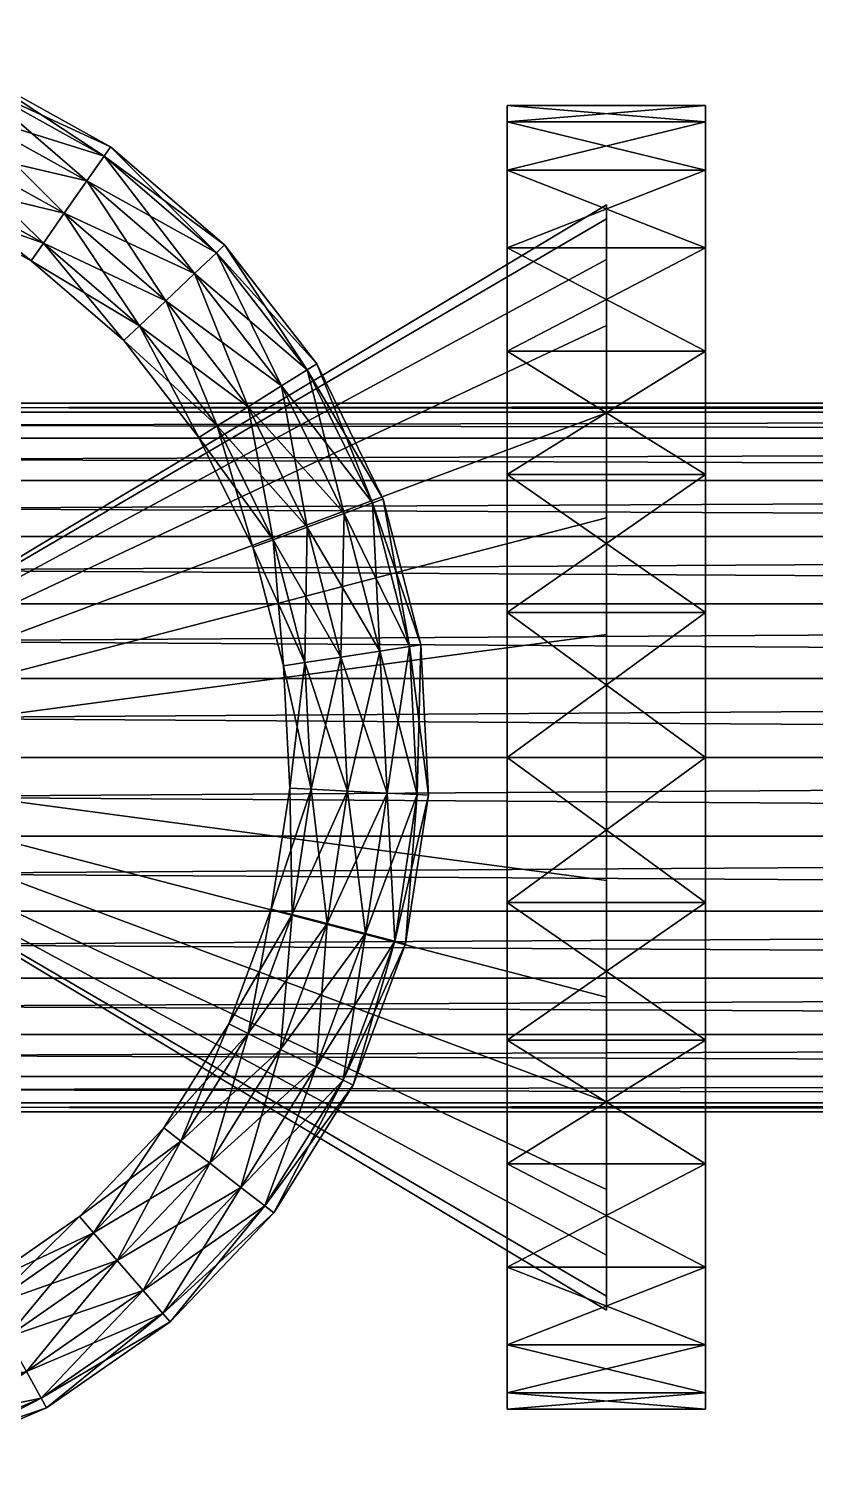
# Model space of a CAD drawing. Header units: millimetres. Extents: x 3500 to 25050, y 1500 to 19500.
# Drawn here: x 10406.2 to 10649.4, y 5780.5 to 6225.3 of the extents above; entities that cross this region are included whole.
import ezdxf

# ---------------------------------------------------------------- set-up
doc = ezdxf.new("R2010")
doc.units = ezdxf.units.MM
for name, color, linetype, true_color in [('3D-PIPE-P-1002', 7, 'Continuous', 0x1fb5a9), ('3D-VALVE', 7, 'Continuous', 0x3a4658), ('3D-VALVE-HANDWHEEL', 7, 'Continuous', 0xd93b3b)]:
    doc.layers.add(name, color=color, linetype=linetype, true_color=true_color)

msp = doc.modelspace()

# ---------------------------------------------------------------- meshes
at = {"layer": '3D-PIPE-P-1002'}
mesh = msp.add_polyface(dxfattribs=at)
corners = [(8500, 6109.55, 600), (12200, 6109.55, 600), (8500, 6106.8, 575.62), (12200, 6106.8, 575.62), (8500, 6098.7, 552.47), (12200, 6098.7, 552.47), (8500, 6085.65, 531.7), (12200, 6085.65, 531.7), (8500, 6068.3, 514.35), (12200, 6068.3, 514.35), (8500, 6047.53, 501.3), (12200, 6047.53, 501.3), (8500, 6024.38, 493.2), (12200, 6024.38, 493.2), (8500, 6000, 490.45), (12200, 6000, 490.45), (8500, 5975.62, 493.2), (12200, 5975.62, 493.2), (8500, 5952.47, 501.3), (12200, 5952.47, 501.3), (8500, 5931.7, 514.35), (12200, 5931.7, 514.35), (8500, 5914.35, 531.7), (12200, 5914.35, 531.7), (8500, 5901.3, 552.47), (12200, 5901.3, 552.47), (8500, 5893.2, 575.62), (12200, 5893.2, 575.62), (8500, 5890.45, 600), (12200, 5890.45, 600), (8500, 5893.2, 624.38), (12200, 5893.2, 624.38), (8500, 5901.3, 647.53), (12200, 5901.3, 647.53), (8500, 5914.35, 668.3), (12200, 5914.35, 668.3), (8500, 5931.7, 685.65), (12200, 5931.7, 685.65), (8500, 5952.47, 698.7), (12200, 5952.47, 698.7), (8500, 5975.62, 706.8), (12200, 5975.62, 706.8), (8500, 6000, 709.55), (12200, 6000, 709.55), (8500, 6024.38, 706.8), (12200, 6024.38, 706.8), (8500, 6047.53, 698.7), (12200, 6047.53, 698.7), (8500, 6068.3, 685.65), (12200, 6068.3, 685.65), (8500, 6085.65, 668.3), (12200, 6085.65, 668.3), (8500, 6098.7, 647.53), (12200, 6098.7, 647.53), (8500, 6106.8, 624.38), (12200, 6106.8, 624.38)]
mesh.append_faces([[corners[k] for k in face] for face in [(0, 1, 2), (1, 3, 2), (2, 3, 4), (3, 5, 4), (4, 5, 6), (5, 7, 6), (6, 7, 8), (7, 9, 8), (8, 9, 10), (9, 11, 10), (10, 11, 12), (11, 13, 12), (12, 13, 14), (13, 15, 14), (14, 15, 16), (15, 17, 16), (16, 17, 18), (17, 19, 18), (18, 19, 20), (19, 21, 20), (20, 21, 22), (21, 23, 22), (22, 23, 24), (23, 25, 24), (24, 25, 26), (25, 27, 26), (26, 27, 28), (27, 29, 28), (28, 29, 30), (29, 31, 30), (30, 31, 32), (31, 33, 32), (32, 33, 34), (33, 35, 34), (34, 35, 36), (35, 37, 36), (36, 37, 38), (37, 39, 38), (38, 39, 40), (39, 41, 40), (40, 41, 42), (41, 43, 42), (42, 43, 44), (43, 45, 44), (44, 45, 46), (45, 47, 46), (46, 47, 48), (47, 49, 48), (48, 49, 50), (49, 51, 50), (50, 51, 52), (51, 53, 52), (52, 53, 54), (53, 55, 54), (54, 55, 0), (55, 1, 0), (4, 6, 2), (2, 6, 0), (0, 6, 54), (54, 6, 52), (52, 6, 50), (50, 6, 48), (48, 6, 46), (46, 6, 44), (6, 8, 44), (8, 10, 44), (10, 12, 44), (44, 12, 42), (42, 12, 40), (40, 12, 38), (38, 12, 36), (36, 12, 34), (34, 12, 32), (32, 12, 30), (30, 12, 28), (28, 12, 26), (26, 12, 24), (12, 14, 24), (14, 16, 24), (16, 18, 24), (18, 20, 24), (22, 24, 20), (53, 51, 55), (55, 51, 1), (1, 51, 3), (3, 51, 5), (5, 51, 7), (7, 51, 9), (9, 51, 11), (11, 51, 13), (51, 49, 13), (49, 47, 13), (47, 45, 13), (13, 45, 15), (15, 45, 17), (17, 45, 19), (19, 45, 21), (21, 45, 23), (23, 45, 25), (25, 45, 27), (27, 45, 29), (29, 45, 31), (31, 45, 33), (45, 43, 33), (43, 41, 33), (41, 39, 33), (39, 37, 33), (35, 33, 37)]])
at = {"layer": '3D-VALVE'}
mesh = msp.add_polyface(dxfattribs=at)
corners = [(10300, 6000, 600), (10584.83, 6000, 770.9), (10584.83, 6038.03, 766.61), (10584.83, 6074.15, 753.97), (10584.83, 6106.55, 733.61), (10584.83, 6133.61, 706.55), (10584.83, 6153.97, 674.15), (10584.83, 6166.61, 638.03), (10584.83, 6170.9, 600), (10584.83, 6166.61, 561.97), (10584.83, 6153.97, 525.85), (10584.83, 6133.61, 493.45), (10584.83, 6106.55, 466.39), (10584.83, 6074.15, 446.03), (10584.83, 6038.03, 433.39), (10584.83, 6000, 429.1), (10554.16, 6196.52, 555.15), (10554.16, 6181.61, 512.54), (10554.16, 6201.57, 600), (10554.16, 6196.52, 644.85), (10554.16, 6181.61, 687.46), (10554.16, 6157.6, 725.68), (10554.16, 6157.6, 474.32), (10554.16, 6125.68, 757.6), (10365.73, 6120.5, 600), (10365.73, 6117.48, 573.19), (10234.27, 6117.48, 573.19), (10365.73, 6108.57, 547.71), (10234.27, 6108.57, 547.71), (10365.73, 6094.21, 524.87), (10234.27, 6094.21, 524.87), (10365.73, 6075.13, 505.79), (10234.27, 6075.13, 505.79), (10365.73, 6052.29, 491.43), (10234.27, 6052.29, 491.43), (10365.73, 6026.81, 482.52), (10234.27, 6026.81, 482.52), (10365.73, 6000, 479.49), (10234.27, 6000, 479.49), (10365.73, 6000, 720.51), (10365.73, 6026.81, 717.48), (10234.27, 6026.81, 717.48), (10365.73, 6052.29, 708.57), (10234.27, 6052.29, 708.57), (10365.73, 6075.13, 694.21), (10234.27, 6075.13, 694.21), (10365.73, 6094.21, 675.13), (10234.27, 6094.21, 675.13), (10365.73, 6108.57, 652.29), (10234.27, 6108.57, 652.29), (10365.73, 6117.48, 626.81), (10234.27, 6117.48, 626.81), (10234.27, 6120.5, 600), (10365.73, 5973.19, 717.48), (10365.73, 5947.71, 708.57), (10365.73, 5879.5, 600), (10365.73, 5882.52, 573.19), (10300, 6028.48, 600), (10300, 6028.48, 1103.93), (10310.9, 6026.31, 600), (10310.9, 6026.31, 1103.93), (10320.14, 6020.14, 600), (10320.14, 6020.14, 1103.93), (10326.31, 6010.9, 600), (10326.31, 6010.9, 1103.93), (10328.48, 6000, 600), (10328.48, 6000, 1103.93), (10326.31, 5989.1, 600), (10289.1, 6026.31, 600), (10273.69, 5989.1, 1103.93)]
mesh.append_faces([[corners[k] for k in face] for face in [(0, 1, 2), (0, 2, 3), (0, 3, 4), (0, 4, 5), (0, 5, 6), (0, 6, 7), (0, 7, 8), (0, 8, 9), (0, 9, 10), (0, 10, 11), (0, 11, 12), (0, 12, 13), (0, 13, 14), (0, 14, 15), (16, 17, 18), (18, 17, 19), (19, 17, 20), (20, 17, 21), (17, 22, 21), (21, 22, 23), (24, 25, 26), (25, 27, 28), (27, 29, 30), (29, 31, 32), (31, 33, 34), (33, 35, 36), (35, 37, 38), (39, 40, 41), (40, 42, 43), (42, 44, 45), (44, 46, 47), (46, 48, 49), (48, 50, 51), (50, 24, 52), (50, 48, 24), (48, 46, 24), (46, 44, 24), (44, 42, 24), (42, 40, 24), (40, 39, 24), (39, 53, 24), (53, 54, 24), (24, 55, 25), (25, 55, 27), (27, 56, 29), (29, 56, 31), (31, 56, 33), (57, 58, 59), (58, 60, 59), (59, 60, 61), (60, 62, 61), (61, 62, 63), (62, 64, 63), (63, 64, 65), (64, 66, 65), (63, 67, 61), (61, 67, 59), (59, 67, 57), (57, 67, 68), (60, 69, 62), (62, 69, 64)]])
mesh = msp.add_polyface(dxfattribs=at)
corners = [(10584.83, 6074.15, 753.97), (10584.83, 5866.39, 493.45), (10584.83, 6106.55, 733.61), (10584.83, 6133.61, 706.55), (10584.83, 6153.97, 674.15), (10584.83, 6166.61, 638.03), (10584.83, 6170.9, 600), (10584.83, 6166.61, 561.97), (10584.83, 6153.97, 525.85), (10584.83, 6133.61, 493.45), (10584.83, 6106.55, 466.39), (10584.83, 5893.45, 466.39), (10584.83, 6074.15, 446.03), (10554.16, 6201.57, 600), (10615.5, 6201.57, 600), (10554.16, 6196.52, 555.15), (10615.5, 6196.52, 555.15), (10554.16, 6181.61, 512.54), (10615.5, 6181.61, 512.54), (10554.16, 6157.6, 474.32), (10615.5, 6157.6, 474.32), (10554.16, 6125.68, 442.4), (10615.5, 6125.68, 442.4), (10554.16, 6087.46, 418.39), (10615.5, 6087.46, 418.39), (10554.16, 6044.85, 403.48), (10615.5, 6044.85, 403.48), (10554.16, 6000, 398.43), (10615.5, 6000, 398.43), (10554.16, 6000, 801.57), (10615.5, 6000, 801.57), (10554.16, 6044.85, 796.52), (10615.5, 6044.85, 796.52), (10554.16, 6087.46, 781.61), (10615.5, 6087.46, 781.61), (10554.16, 6125.68, 757.6), (10615.5, 6125.68, 757.6), (10554.16, 6157.6, 725.68), (10615.5, 6157.6, 725.68), (10554.16, 6181.61, 687.46), (10615.5, 6181.61, 687.46), (10554.16, 6196.52, 644.85), (10615.5, 6196.52, 644.85), (10554.16, 5955.15, 796.52), (10554.16, 5912.54, 781.61), (10554.16, 5874.32, 442.4), (10554.16, 5955.15, 403.48), (10615.5, 5955.15, 403.48), (10615.5, 5912.54, 418.39), (10615.5, 5874.32, 757.6), (10615.5, 5955.15, 796.52)]
mesh.append_faces([[corners[k] for k in face] for face in [(0, 1, 2), (2, 1, 3), (3, 1, 4), (4, 1, 5), (5, 1, 6), (6, 1, 7), (7, 1, 8), (8, 1, 9), (9, 1, 10), (10, 11, 12), (13, 14, 15), (14, 16, 15), (15, 16, 17), (16, 18, 17), (17, 18, 19), (18, 20, 19), (19, 20, 21), (20, 22, 21), (21, 22, 23), (22, 24, 23), (23, 24, 25), (24, 26, 25), (25, 26, 27), (26, 28, 27), (29, 30, 31), (30, 32, 31), (31, 32, 33), (32, 34, 33), (33, 34, 35), (34, 36, 35), (35, 36, 37), (36, 38, 37), (37, 38, 39), (38, 40, 39), (39, 40, 41), (40, 42, 41), (41, 42, 13), (42, 14, 13), (35, 19, 33), (33, 19, 31), (31, 19, 29), (29, 19, 43), (43, 19, 44), (19, 21, 45), (21, 23, 46), (46, 23, 27), (25, 27, 23), (42, 40, 14), (14, 40, 16), (16, 40, 18), (18, 40, 20), (40, 38, 20), (20, 38, 22), (22, 38, 24), (24, 38, 26), (26, 38, 28), (28, 38, 47), (47, 38, 48), (38, 36, 49), (36, 34, 50), (50, 34, 30), (32, 30, 34)]])
mesh = msp.add_polyface(dxfattribs=at)
corners = [(10300, 6000, 600), (10584.83, 5829.1, 600), (10584.83, 5833.39, 638.03), (10584.83, 5846.03, 674.15), (10584.83, 5866.39, 706.55), (10584.83, 5893.45, 733.61), (10584.83, 5925.85, 753.97), (10584.83, 5961.97, 766.61), (10584.83, 6000, 770.9), (10584.83, 6000, 429.1), (10584.83, 5961.97, 433.39), (10584.83, 5925.85, 446.03), (10584.83, 5893.45, 466.39), (10584.83, 5866.39, 493.45), (10584.83, 5846.03, 525.85), (10584.83, 5833.39, 561.97), (10554.16, 5912.54, 781.61), (10554.16, 6157.6, 474.32), (10554.16, 5874.32, 757.6), (10554.16, 5842.4, 725.68), (10554.16, 5818.39, 687.46), (10554.16, 5803.48, 644.85), (10365.73, 6000, 479.49), (10365.73, 5973.19, 482.52), (10234.27, 5973.19, 482.52), (10365.73, 5947.71, 491.43), (10234.27, 5947.71, 491.43), (10365.73, 5924.87, 505.79), (10234.27, 5924.87, 505.79), (10365.73, 5905.79, 524.87), (10234.27, 5905.79, 524.87), (10365.73, 5891.43, 547.71), (10234.27, 5891.43, 547.71), (10365.73, 5882.52, 573.19), (10234.27, 5882.52, 573.19), (10365.73, 5879.5, 600), (10234.27, 5879.5, 600), (10365.73, 5882.52, 626.81), (10234.27, 5882.52, 626.81), (10365.73, 5891.43, 652.29), (10234.27, 5891.43, 652.29), (10365.73, 5905.79, 675.13), (10234.27, 5905.79, 675.13), (10365.73, 5924.87, 694.21), (10234.27, 5924.87, 694.21), (10365.73, 5947.71, 708.57), (10234.27, 5947.71, 708.57), (10365.73, 5973.19, 717.48), (10234.27, 5973.19, 717.48), (10365.73, 6000, 720.51), (10234.27, 6000, 720.51), (10365.73, 6120.5, 600), (10365.73, 6108.57, 547.71), (10365.73, 6052.29, 491.43), (10365.73, 6026.81, 482.52), (10328.48, 6000, 600), (10328.48, 6000, 1103.93), (10326.31, 5989.1, 600), (10326.31, 5989.1, 1103.93), (10320.14, 5979.86, 600), (10320.14, 5979.86, 1103.93), (10310.9, 5973.69, 600), (10310.9, 5973.69, 1103.93), (10300, 5971.52, 600), (10300, 5971.52, 1103.93), (10326.31, 6010.9, 600), (10271.52, 6000, 600), (10326.31, 6010.9, 1103.93), (10273.69, 5989.1, 1103.93), (10289.1, 5973.69, 1103.93)]
mesh.append_faces([[corners[k] for k in face] for face in [(0, 1, 2), (0, 2, 3), (0, 3, 4), (0, 4, 5), (0, 5, 6), (0, 6, 7), (0, 7, 8), (0, 9, 10), (0, 10, 11), (0, 11, 12), (0, 12, 13), (0, 13, 14), (0, 14, 15), (0, 15, 1), (16, 17, 18), (18, 17, 19), (19, 17, 20), (20, 17, 21), (22, 23, 24), (23, 25, 26), (25, 27, 28), (27, 29, 30), (29, 31, 32), (31, 33, 34), (33, 35, 36), (35, 37, 38), (37, 39, 40), (39, 41, 42), (41, 43, 44), (43, 45, 46), (45, 47, 48), (47, 49, 50), (45, 43, 51), (43, 41, 51), (41, 39, 51), (39, 37, 51), (37, 35, 51), (35, 33, 52), (53, 33, 54), (54, 33, 22), (22, 33, 23), (23, 33, 25), (25, 33, 27), (27, 33, 29), (31, 29, 33), (55, 56, 57), (56, 58, 57), (57, 58, 59), (58, 60, 59), (59, 60, 61), (60, 62, 61), (61, 62, 63), (62, 64, 63), (55, 57, 65), (57, 59, 66), (59, 61, 66), (67, 68, 56), (69, 64, 56), (64, 62, 56), (62, 60, 56), (56, 60, 58)]])
mesh = msp.add_polyface(dxfattribs=at)
corners = [(10584.83, 5833.39, 561.97), (10584.83, 5846.03, 525.85), (10584.83, 5829.1, 600), (10584.83, 5866.39, 493.45), (10584.83, 5833.39, 638.03), (10584.83, 5846.03, 674.15), (10584.83, 5866.39, 706.55), (10584.83, 5893.45, 733.61), (10584.83, 5925.85, 753.97), (10584.83, 5961.97, 766.61), (10584.83, 6000, 770.9), (10584.83, 6038.03, 766.61), (10584.83, 6074.15, 753.97), (10584.83, 5893.45, 466.39), (10584.83, 6106.55, 466.39), (10584.83, 6074.15, 446.03), (10584.83, 6038.03, 433.39), (10584.83, 6000, 429.1), (10584.83, 5925.85, 446.03), (10584.83, 5961.97, 433.39), (10554.16, 6000, 398.43), (10615.5, 6000, 398.43), (10554.16, 5955.15, 403.48), (10615.5, 5955.15, 403.48), (10554.16, 5912.54, 418.39), (10615.5, 5912.54, 418.39), (10554.16, 5874.32, 442.4), (10615.5, 5874.32, 442.4), (10554.16, 5842.4, 474.32), (10615.5, 5842.4, 474.32), (10554.16, 5818.39, 512.54), (10615.5, 5818.39, 512.54), (10554.16, 5803.48, 555.15), (10615.5, 5803.48, 555.15), (10554.16, 5798.43, 600), (10615.5, 5798.43, 600), (10554.16, 5803.48, 644.85), (10615.5, 5803.48, 644.85), (10554.16, 5818.39, 687.46), (10615.5, 5818.39, 687.46), (10554.16, 5842.4, 725.68), (10615.5, 5842.4, 725.68), (10554.16, 5874.32, 757.6), (10615.5, 5874.32, 757.6), (10554.16, 5912.54, 781.61), (10615.5, 5912.54, 781.61), (10554.16, 5955.15, 796.52), (10615.5, 5955.15, 796.52), (10554.16, 6000, 801.57), (10615.5, 6000, 801.57), (10554.16, 6157.6, 474.32), (10554.16, 6125.68, 442.4), (10615.5, 6157.6, 725.68), (10615.5, 6125.68, 757.6)]
mesh.append_faces([[corners[k] for k in face] for face in [(0, 1, 2), (1, 3, 2), (2, 3, 4), (4, 3, 5), (5, 3, 6), (6, 3, 7), (7, 3, 8), (8, 3, 9), (9, 3, 10), (10, 3, 11), (11, 3, 12), (3, 13, 14), (15, 13, 16), (16, 13, 17), (13, 18, 17), (19, 17, 18), (20, 21, 22), (21, 23, 22), (22, 23, 24), (23, 25, 24), (24, 25, 26), (25, 27, 26), (26, 27, 28), (27, 29, 28), (28, 29, 30), (29, 31, 30), (30, 31, 32), (31, 33, 32), (32, 33, 34), (33, 35, 34), (34, 35, 36), (35, 37, 36), (36, 37, 38), (37, 39, 38), (38, 39, 40), (39, 41, 40), (40, 41, 42), (41, 43, 42), (42, 43, 44), (43, 45, 44), (44, 45, 46), (45, 47, 46), (46, 47, 48), (47, 49, 48), (36, 50, 34), (34, 50, 32), (32, 50, 30), (30, 50, 28), (28, 50, 26), (26, 51, 24), (24, 51, 22), (25, 52, 27), (27, 52, 29), (29, 52, 31), (31, 52, 33), (33, 52, 35), (35, 52, 37), (37, 52, 39), (39, 52, 41), (41, 52, 43), (43, 53, 45), (45, 53, 47)]])
at = {"layer": '3D-VALVE-HANDWHEEL'}
mesh = msp.add_polyface(dxfattribs=at)
corners = [(10346.31, 6225.35, 1103.93), (10389.35, 6208.21, 1115.78), (10390.72, 6211.41, 1103.93), (10429.44, 6185.97, 1115.78), (10431.42, 6188.82, 1103.93), (10424.11, 6178.31, 1123.86), (10385.67, 6199.64, 1123.86), (10417.12, 6168.28, 1125.62), (10380.85, 6188.41, 1125.62), (10410.71, 6159.06, 1120.49), (10376.42, 6178.09, 1120.49), (10406.9, 6153.58, 1110.1), (10373.79, 6171.96, 1110.1), (10406.9, 6153.58, 1097.76), (10373.79, 6171.96, 1097.76), (10410.71, 6159.06, 1087.37), (10376.42, 6178.09, 1087.37), (10417.12, 6168.28, 1082.24), (10380.85, 6188.41, 1082.24), (10424.11, 6178.31, 1084), (10385.67, 6199.64, 1084), (10429.44, 6185.97, 1092.08), (10389.35, 6208.21, 1092.08), (10464.22, 6156.1, 1115.78), (10466.74, 6158.5, 1103.93), (10457.46, 6149.68, 1123.86), (10448.6, 6141.26, 1125.62), (10440.46, 6133.52, 1120.49), (10435.62, 6128.92, 1110.1), (10435.62, 6128.92, 1097.76), (10440.46, 6133.52, 1087.37), (10448.6, 6141.26, 1082.24), (10457.46, 6149.68, 1084), (10464.22, 6156.1, 1092.08), (10492.28, 6119.85, 1115.78), (10495.23, 6121.69, 1103.93)]
mesh.append_faces([[corners[k] for k in face] for face in [(0, 1, 2), (2, 3, 4), (2, 1, 3), (1, 5, 3), (1, 6, 5), (6, 7, 5), (6, 8, 7), (8, 9, 7), (8, 10, 9), (10, 11, 9), (10, 12, 11), (12, 13, 11), (12, 14, 13), (14, 15, 13), (14, 16, 15), (16, 17, 15), (16, 18, 17), (18, 19, 17), (18, 20, 19), (20, 21, 19), (20, 22, 21), (22, 4, 21), (22, 2, 4), (4, 23, 24), (4, 3, 23), (3, 25, 23), (3, 5, 25), (5, 26, 25), (5, 7, 26), (7, 27, 26), (7, 9, 27), (9, 11, 28), (11, 13, 29), (13, 15, 30), (15, 17, 31), (17, 32, 31), (17, 19, 32), (19, 33, 32), (19, 21, 33), (21, 24, 33), (21, 4, 24), (24, 23, 34), (33, 24, 35)]])
mesh = msp.add_polyface(dxfattribs=at)
corners = [(10410.71, 6159.06, 1120.49), (10435.62, 6128.92, 1110.1), (10440.46, 6133.52, 1120.49), (10406.9, 6153.58, 1110.1), (10435.62, 6128.92, 1097.76), (10406.9, 6153.58, 1097.76), (10440.46, 6133.52, 1087.37), (10410.71, 6159.06, 1087.37), (10448.6, 6141.26, 1082.24), (10466.74, 6158.5, 1103.93), (10492.28, 6119.85, 1115.78), (10495.23, 6121.69, 1103.93), (10464.22, 6156.1, 1115.78), (10484.37, 6114.92, 1123.86), (10457.46, 6149.68, 1123.86), (10474, 6108.45, 1125.62), (10448.6, 6141.26, 1125.62), (10464.46, 6102.51, 1120.49), (10458.8, 6098.98, 1110.1), (10458.8, 6098.98, 1097.76), (10464.46, 6102.51, 1087.37), (10474, 6108.45, 1082.24), (10484.37, 6114.92, 1084), (10457.46, 6149.68, 1084), (10492.28, 6119.85, 1092.08), (10464.22, 6156.1, 1092.08), (10512.47, 6078.69, 1115.78), (10515.73, 6079.9, 1103.93), (10503.72, 6075.45, 1123.86), (10492.26, 6071.21, 1125.62), (10481.73, 6067.31, 1120.49), (10475.47, 6064.99, 1110.1), (10475.47, 6064.99, 1097.76), (10481.73, 6067.31, 1087.37), (10492.26, 6071.21, 1082.24), (10503.72, 6075.45, 1084), (10512.47, 6078.69, 1092.08)]
mesh.append_faces([[corners[k] for k in face] for face in [(0, 1, 2), (3, 4, 1), (5, 6, 4), (7, 8, 6), (9, 10, 11), (12, 13, 10), (12, 14, 13), (14, 15, 13), (14, 16, 15), (16, 17, 15), (16, 2, 17), (2, 18, 17), (2, 1, 18), (1, 19, 18), (1, 4, 19), (4, 20, 19), (4, 6, 20), (6, 21, 20), (6, 8, 21), (8, 22, 21), (8, 23, 22), (23, 24, 22), (23, 25, 24), (25, 11, 24), (11, 26, 27), (11, 10, 26), (10, 28, 26), (10, 13, 28), (13, 29, 28), (13, 15, 29), (15, 30, 29), (15, 17, 30), (17, 18, 31), (18, 19, 32), (19, 20, 33), (20, 34, 33), (20, 21, 34), (21, 35, 34), (21, 22, 35), (22, 36, 35), (22, 24, 36), (24, 27, 36), (24, 11, 27)]])
mesh = msp.add_polyface(dxfattribs=at)
corners = [(10464.46, 6102.51, 1120.49), (10475.47, 6064.99, 1110.1), (10481.73, 6067.31, 1120.49), (10458.8, 6098.98, 1110.1), (10475.47, 6064.99, 1097.76), (10458.8, 6098.98, 1097.76), (10481.73, 6067.31, 1087.37), (10515.73, 6079.9, 1103.93), (10523.96, 6034.31, 1115.78), (10527.4, 6034.84, 1103.93), (10512.47, 6078.69, 1115.78), (10514.74, 6032.9, 1123.86), (10503.72, 6075.45, 1123.86), (10502.66, 6031.05, 1125.62), (10492.26, 6071.21, 1125.62), (10491.56, 6029.35, 1120.49), (10484.96, 6028.34, 1110.1), (10484.96, 6028.34, 1097.76), (10491.56, 6029.35, 1087.37), (10502.66, 6031.05, 1082.24), (10492.26, 6071.21, 1082.24), (10514.74, 6032.9, 1084), (10503.72, 6075.45, 1084), (10523.96, 6034.31, 1092.08), (10512.47, 6078.69, 1092.08), (10526.29, 5988.52, 1115.78), (10529.76, 5988.35, 1103.93), (10516.97, 5989, 1123.86), (10504.76, 5989.62, 1125.62), (10493.55, 5990.18, 1120.49), (10486.88, 5990.52, 1110.1), (10486.88, 5990.52, 1097.76), (10493.55, 5990.18, 1087.37), (10504.76, 5989.62, 1082.24), (10516.97, 5989, 1084), (10526.29, 5988.52, 1092.08)]
mesh.append_faces([[corners[k] for k in face] for face in [(0, 1, 2), (3, 4, 1), (5, 6, 4), (7, 8, 9), (7, 10, 8), (10, 11, 8), (10, 12, 11), (12, 13, 11), (12, 14, 13), (14, 15, 13), (14, 2, 15), (2, 16, 15), (2, 1, 16), (1, 17, 16), (1, 4, 17), (4, 18, 17), (4, 6, 18), (6, 19, 18), (6, 20, 19), (20, 21, 19), (20, 22, 21), (22, 23, 21), (22, 24, 23), (24, 9, 23), (24, 7, 9), (9, 25, 26), (9, 8, 25), (8, 27, 25), (8, 11, 27), (11, 28, 27), (11, 13, 28), (13, 29, 28), (13, 15, 29), (15, 16, 30), (16, 17, 31), (17, 18, 32), (18, 19, 33), (19, 21, 34), (21, 35, 34), (21, 23, 35), (23, 26, 35), (23, 9, 26)]])
mesh = msp.add_polyface(dxfattribs=at)
corners = [(10491.56, 6029.35, 1120.49), (10486.88, 5990.52, 1110.1), (10493.55, 5990.18, 1120.49), (10484.96, 6028.34, 1110.1), (10486.88, 5990.52, 1097.76), (10484.96, 6028.34, 1097.76), (10493.55, 5990.18, 1087.37), (10491.56, 6029.35, 1087.37), (10504.76, 5989.62, 1082.24), (10502.66, 6031.05, 1082.24), (10516.97, 5989, 1084), (10529.76, 5988.35, 1103.93), (10519.34, 5943.21, 1115.78), (10522.71, 5942.34, 1103.93), (10526.29, 5988.52, 1115.78), (10510.31, 5945.55, 1123.86), (10516.97, 5989, 1123.86), (10498.48, 5948.61, 1125.62), (10504.76, 5989.62, 1125.62), (10487.61, 5951.42, 1120.49), (10481.15, 5953.1, 1110.1), (10481.15, 5953.1, 1097.76), (10487.61, 5951.42, 1087.37), (10498.48, 5948.61, 1082.24), (10510.31, 5945.55, 1084), (10519.34, 5943.21, 1092.08), (10526.29, 5988.52, 1092.08), (10503.42, 5900.22, 1115.78), (10495.04, 5904.33, 1123.86), (10484.07, 5909.71, 1125.62), (10473.99, 5914.65, 1120.49), (10468, 5917.59, 1110.1), (10468, 5917.59, 1097.76), (10473.99, 5914.65, 1087.37), (10484.07, 5909.71, 1082.24), (10495.04, 5904.33, 1084), (10503.42, 5900.22, 1092.08), (10506.54, 5898.69, 1103.93)]
mesh.append_faces([[corners[k] for k in face] for face in [(0, 1, 2), (3, 4, 1), (5, 6, 4), (7, 8, 6), (9, 10, 8), (11, 12, 13), (11, 14, 12), (14, 15, 12), (14, 16, 15), (16, 17, 15), (16, 18, 17), (18, 19, 17), (18, 2, 19), (2, 20, 19), (2, 1, 20), (1, 21, 20), (1, 4, 21), (4, 22, 21), (4, 6, 22), (6, 23, 22), (6, 8, 23), (8, 24, 23), (8, 10, 24), (10, 25, 24), (10, 26, 25), (26, 13, 25), (26, 11, 13), (13, 12, 27), (12, 15, 28), (15, 17, 29), (17, 30, 29), (17, 19, 30), (19, 31, 30), (19, 20, 31), (20, 32, 31), (20, 21, 32), (21, 33, 32), (21, 22, 33), (22, 34, 33), (22, 23, 34), (23, 24, 35), (24, 25, 36), (25, 13, 37)]])
mesh = msp.add_polyface(dxfattribs=at)
corners = [(10522.71, 5942.34, 1103.93), (10503.42, 5900.22, 1115.78), (10506.54, 5898.69, 1103.93), (10519.34, 5943.21, 1115.78), (10495.04, 5904.33, 1123.86), (10510.31, 5945.55, 1123.86), (10484.07, 5909.71, 1125.62), (10498.48, 5948.61, 1082.24), (10495.04, 5904.33, 1084), (10484.07, 5909.71, 1082.24), (10510.31, 5945.55, 1084), (10503.42, 5900.22, 1092.08), (10519.34, 5943.21, 1092.08), (10479.17, 5861.31, 1115.78), (10481.92, 5859.18, 1103.93), (10471.79, 5867.02, 1123.86), (10462.13, 5874.5, 1125.62), (10453.25, 5881.38, 1120.49), (10473.99, 5914.65, 1120.49), (10447.97, 5885.46, 1110.1), (10468, 5917.59, 1110.1), (10447.97, 5885.46, 1097.76), (10468, 5917.59, 1097.76), (10453.25, 5881.38, 1087.37), (10473.99, 5914.65, 1087.37), (10462.13, 5874.5, 1082.24), (10471.79, 5867.02, 1084), (10479.17, 5861.31, 1092.08), (10441.51, 5835.16, 1123.86), (10433.55, 5844.43, 1125.62), (10426.23, 5852.96, 1120.49), (10421.89, 5858.02, 1110.1), (10421.89, 5858.02, 1097.76), (10426.23, 5852.96, 1087.37), (10433.55, 5844.43, 1082.24), (10441.51, 5835.16, 1084), (10447.59, 5828.08, 1092.08)]
mesh.append_faces([[corners[k] for k in face] for face in [(0, 1, 2), (3, 4, 1), (5, 6, 4), (7, 8, 9), (10, 11, 8), (12, 2, 11), (2, 13, 14), (2, 1, 13), (1, 15, 13), (1, 4, 15), (4, 16, 15), (4, 6, 16), (6, 17, 16), (6, 18, 17), (18, 19, 17), (18, 20, 19), (20, 21, 19), (20, 22, 21), (22, 23, 21), (22, 24, 23), (24, 25, 23), (24, 9, 25), (9, 26, 25), (9, 8, 26), (8, 27, 26), (8, 11, 27), (11, 14, 27), (11, 2, 14), (13, 15, 28), (15, 16, 29), (16, 30, 29), (16, 17, 30), (17, 31, 30), (17, 19, 31), (19, 32, 31), (19, 21, 32), (21, 33, 32), (21, 23, 33), (23, 34, 33), (23, 25, 34), (25, 26, 35), (26, 27, 36)]])
mesh = msp.add_polyface(dxfattribs=at)
corners = [(10481.92, 5859.18, 1103.93), (10447.59, 5828.08, 1115.78), (10449.85, 5825.44, 1103.93), (10479.17, 5861.31, 1115.78), (10441.51, 5835.16, 1123.86), (10471.79, 5867.02, 1123.86), (10433.55, 5844.43, 1125.62), (10462.13, 5874.5, 1082.24), (10441.51, 5835.16, 1084), (10433.55, 5844.43, 1082.24), (10471.79, 5867.02, 1084), (10447.59, 5828.08, 1092.08), (10479.17, 5861.31, 1092.08), (10409.96, 5801.89, 1115.78), (10411.65, 5798.85, 1103.93), (10405.43, 5810.05, 1123.86), (10399.5, 5820.74, 1125.62), (10394.05, 5830.55, 1120.49), (10426.23, 5852.96, 1120.49), (10390.81, 5836.39, 1110.1), (10421.89, 5858.02, 1110.1), (10390.81, 5836.39, 1097.76), (10421.89, 5858.02, 1097.76), (10394.05, 5830.55, 1087.37), (10426.23, 5852.96, 1087.37), (10399.5, 5820.74, 1082.24), (10405.43, 5810.05, 1084), (10409.96, 5801.89, 1092.08), (10367.83, 5783.81, 1115.78), (10368.87, 5780.5, 1103.93), (10365.04, 5792.72, 1123.86), (10361.38, 5804.38, 1125.62), (10358.02, 5815.09, 1120.49), (10356.02, 5821.46, 1110.1), (10358.02, 5815.09, 1087.37), (10361.38, 5804.38, 1082.24), (10365.04, 5792.72, 1084), (10367.83, 5783.81, 1092.08)]
mesh.append_faces([[corners[k] for k in face] for face in [(0, 1, 2), (0, 3, 1), (3, 4, 1), (5, 6, 4), (7, 8, 9), (10, 11, 8), (12, 2, 11), (12, 0, 2), (2, 13, 14), (2, 1, 13), (1, 15, 13), (1, 4, 15), (4, 16, 15), (4, 6, 16), (6, 17, 16), (6, 18, 17), (18, 19, 17), (18, 20, 19), (20, 21, 19), (20, 22, 21), (22, 23, 21), (22, 24, 23), (24, 25, 23), (24, 9, 25), (9, 26, 25), (9, 8, 26), (8, 27, 26), (8, 11, 27), (11, 14, 27), (11, 2, 14), (14, 28, 29), (14, 13, 28), (13, 30, 28), (13, 15, 30), (15, 16, 31), (16, 17, 32), (17, 19, 33), (21, 23, 34), (23, 25, 35), (25, 26, 36), (26, 27, 37), (27, 29, 37), (27, 14, 29)]])

doc.saveas('drawing.dxf')
